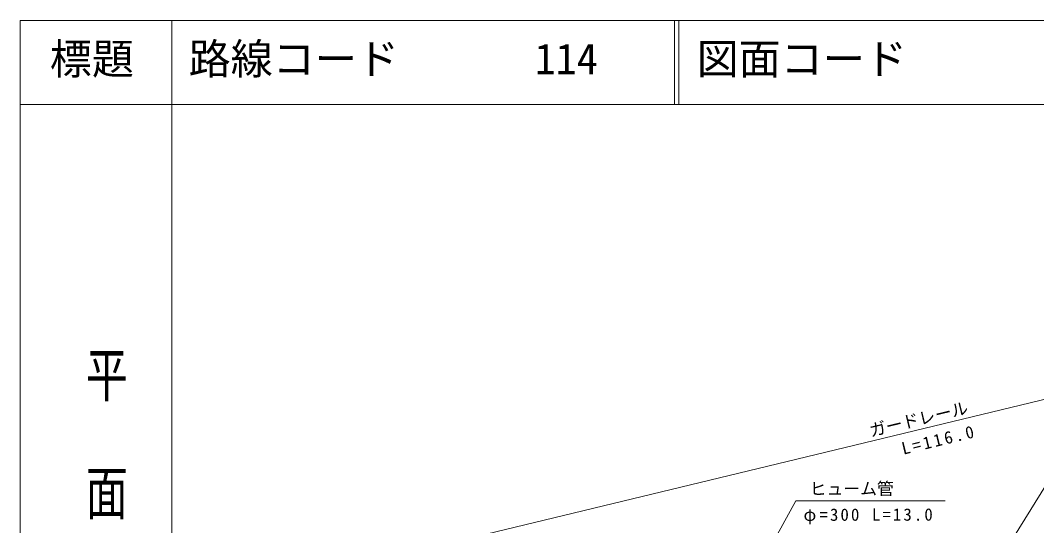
# Model space of a CAD drawing. Units: millimetres, scale not verified. Extents: x 40000 to 680000, y 20000 to 380000.
# Drawn here: x 40000 to 160792, y 320004 to 380000 of the extents above; entities that cross this region are included whole.
import ezdxf
from ezdxf.enums import TextEntityAlignment as Align

# ---------------------------------------------------------------- set-up
doc = ezdxf.new("R2010")
doc.units = ezdxf.units.MM
doc.header["$LTSCALE"] = 1000
doc.layers.add('S-SUV', color=7, linetype='Continuous', lineweight=13)
doc.styles.add('@ＭＳ ゴシック', font='')
doc.styles.add('ＭＳ ゴシック', font='')
doc.styles.get('@ＭＳ ゴシック').set_extended_font_data('@MS Gothic')
doc.styles.get('ＭＳ ゴシック').set_extended_font_data('MS Gothic')

msp = doc.modelspace()

# ---------------------------------------------------------------- linework, layer by layer
at = {"layer": 'S-SUV'}
for p, q in [((40000, 380000), (40000, 20000)), ((680000, 380000), (40000, 380000)), ((58000, 380000), (58000, 370000)), ((117750, 380000), (117750, 370000)), ((118250, 380000), (118250, 370000)), ((40000, 370000), (680000, 370000)), ((58000, 370000), (58000, 20000)), ((86051, 316770), (199627, 344162)), ((164367, 328832), (155016, 313737)), ((132152, 322963), (121163, 302953)), ((132152, 322963), (149906, 322963))]:
    msp.add_line(p, q, dxfattribs=at)

# ---------------------------------------------------------------- texts
at = {"layer": 'S-SUV', "style": 'ＭＳ ゴシック'}
for s, p in [('標題', (43500, 372500)), ('路線コード', (60000, 372500)), ('114', (101142, 372500)), ('図面コード', (120380, 372500))]:
    msp.add_text(s, height=3666, dxfattribs=at).set_placement(p, align=Align.BOTTOM_LEFT)
at = {"layer": 'S-SUV', "style": '@ＭＳ ゴシック', "width": 1.4}
msp.add_text('平  面  図', height=3666, rotation=270, dxfattribs=at).set_placement((47277, 341475), align=Align.BOTTOM_LEFT)
at = {"layer": 'S-SUV', "style": 'ＭＳ ゴシック'}
for s, rotation, p in [('ガードレール', 13.5, (141203, 330117)), ('ヒューム管', 0.1, (133816, 323218))]:
    msp.add_text(s, height=1466, rotation=rotation, dxfattribs=at).set_placement(p, align=Align.BOTTOM_LEFT)
at = {"layer": 'S-SUV', "char_height": 1466, "attachment_point": 7, "style": 'ＭＳ ゴシック'}
for s, insert, rotation in [('\\T1.3;L=116.0', (144945, 328403), 13.6), ('\\T1.25;φ=300\\~L=13.0', (133085, 320171), 0.1)]:
    msp.add_mtext(s, dxfattribs=dict(at, insert=insert, rotation=rotation))

doc.saveas('drawing.dxf')
